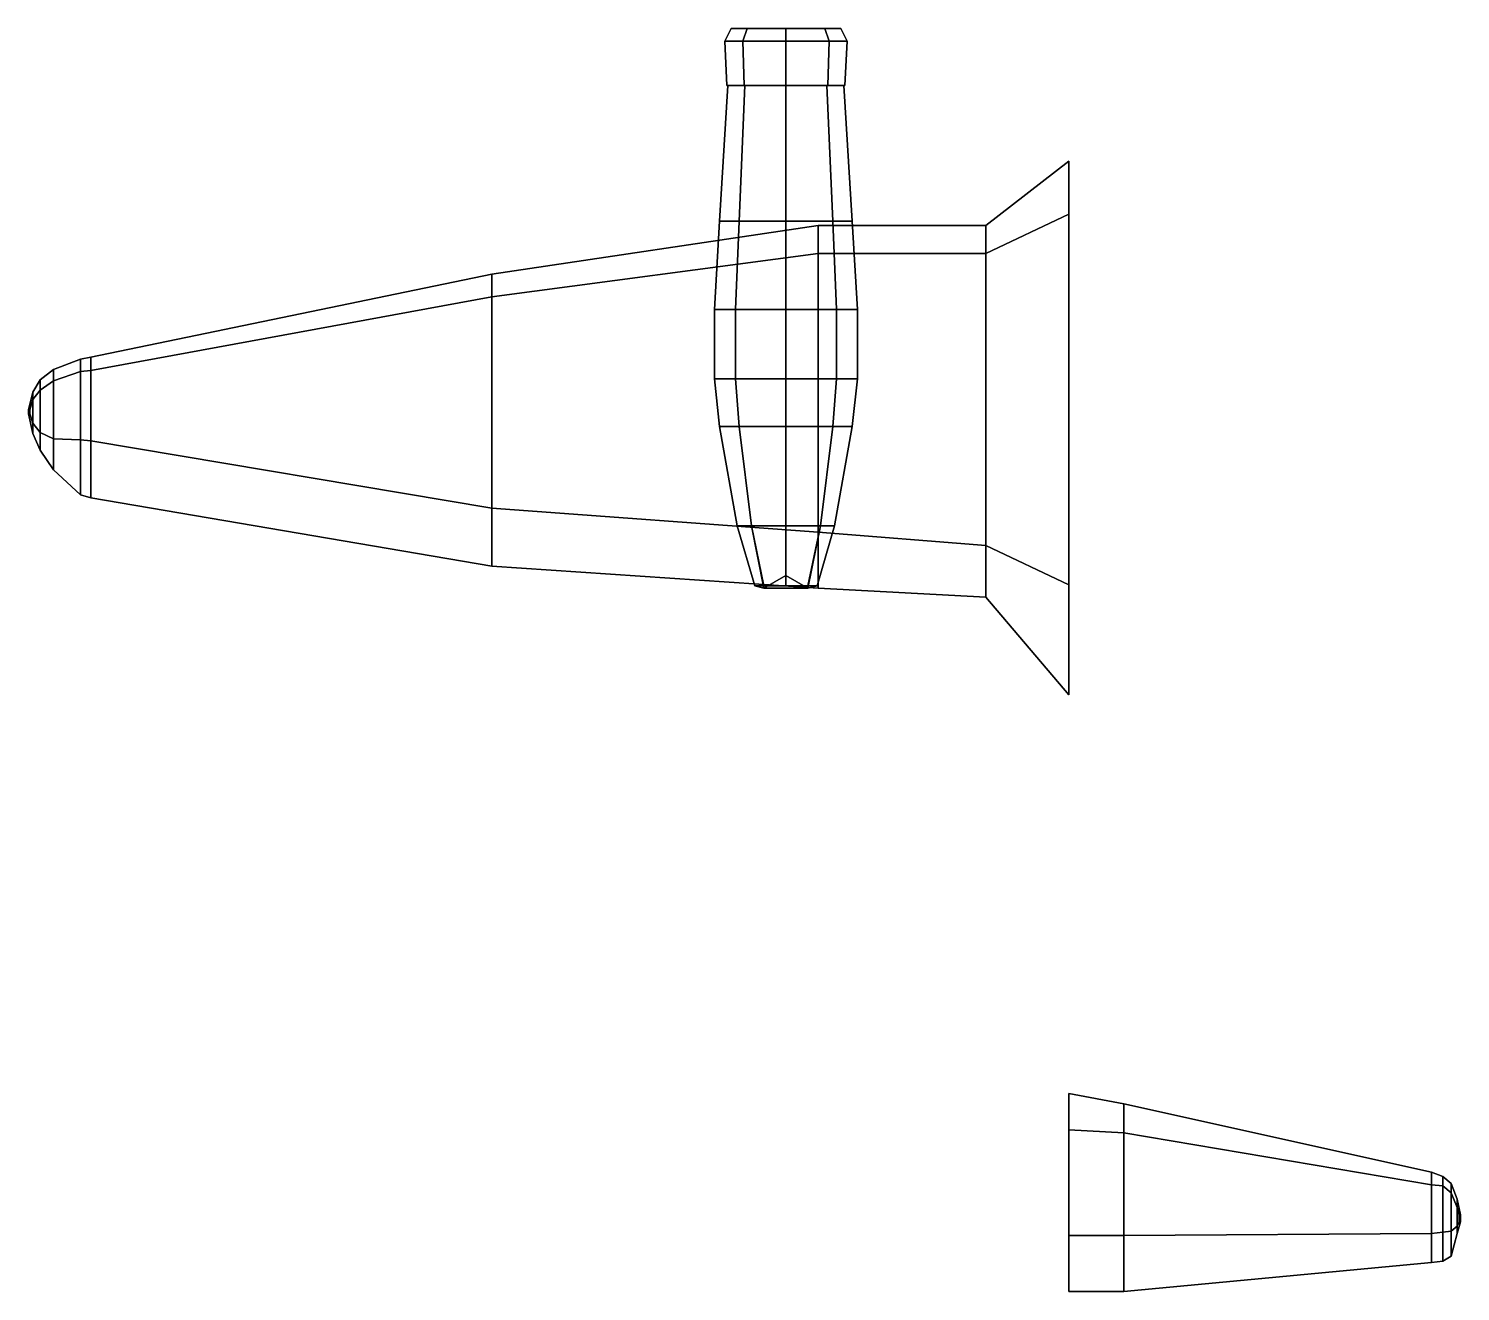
# Model space of a CAD drawing. Extents: x -10 to 3.8, y -5.9 to 6.3.
import ezdxf

# ---------------------------------------------------------------- set-up
doc = ezdxf.new("R2010")
doc.units = 0
doc.layers.add('WING2', color=5, linetype='CONTINUOUS')

msp = doc.modelspace()

# ---------------------------------------------------------------- linework, layer by layer
at = {"layer": 'WING2'}
for points in [[(-3.26, 6.32, -0.4), (-3.105, 6.32, -0.025), (-3.147, 6.2, 0.017), (-3.32, 6.2, -0.4)], [(-3.105, 6.32, -0.775), (-3.26, 6.32, -0.4), (-3.32, 6.2, -0.4), (-3.147, 6.2, -0.817)], [(-3.105, 6.32, -0.775), (-2.73, 6.32, -0.93), (-2.355, 6.32, -0.775), (-3.26, 6.32, -0.4)], [(-3.26, 6.32, -0.4), (-2.355, 6.32, -0.775), (-2.2, 6.32, -0.4), (-3.105, 6.32, -0.025)], [(-2.73, 6.32, -0.93), (-3.105, 6.32, -0.775), (-3.147, 6.2, -0.817), (-2.73, 6.2, -0.99)], [(-3.105, 6.32, -0.025), (-2.73, 6.32, 0.13), (-2.73, 6.2, 0.19), (-3.147, 6.2, 0.017)], [(-3.105, 6.32, -0.025), (-2.2, 6.32, -0.4), (-2.355, 6.32, -0.025), (-2.73, 6.32, 0.13)], [(-2.355, 6.32, -0.775), (-2.73, 6.32, -0.93), (-2.73, 6.2, -0.99), (-2.313, 6.2, -0.817)], [(-2.73, 6.32, 0.13), (-2.355, 6.32, -0.025), (-2.313, 6.2, 0.017), (-2.73, 6.2, 0.19)], [(-2.355, 6.32, -0.025), (-2.2, 6.32, -0.4), (-2.14, 6.2, -0.4), (-2.313, 6.2, 0.017)], [(-2.2, 6.32, -0.4), (-2.355, 6.32, -0.775), (-2.313, 6.2, -0.817), (-2.14, 6.2, -0.4)], [(-3.133, 5.77, 0.003), (-3.3, 5.77, -0.4), (-3.32, 6.2, -0.4), (-3.147, 6.2, 0.017)], [(-3.3, 5.77, -0.4), (-3.133, 5.77, -0.803), (-3.147, 6.2, -0.817), (-3.32, 6.2, -0.4)], [(-3.133, 5.77, -0.803), (-2.73, 5.77, -0.97), (-2.73, 6.2, -0.99), (-3.147, 6.2, -0.817)], [(-2.73, 5.77, 0.17), (-3.133, 5.77, 0.003), (-3.147, 6.2, 0.017), (-2.73, 6.2, 0.19)], [(-2.73, 5.77, -0.97), (-2.327, 5.77, -0.803), (-2.313, 6.2, -0.817), (-2.73, 6.2, -0.99)], [(-2.327, 5.77, 0.003), (-2.73, 5.77, 0.17), (-2.73, 6.2, 0.19), (-2.313, 6.2, 0.017)], [(-2.16, 5.77, -0.4), (-2.327, 5.77, 0.003), (-2.313, 6.2, 0.017), (-2.14, 6.2, -0.4)], [(-2.327, 5.77, -0.803), (-2.16, 5.77, -0.4), (-2.14, 6.2, -0.4), (-2.313, 6.2, -0.817)], [(-3.126, 5.77, -0.796), (-3.29, 5.77, -0.4), (-3.37, 4.46, -0.4), (-3.183, 4.46, -0.853)], [(-3.29, 5.77, -0.4), (-3.126, 5.77, -0.004), (-3.183, 4.46, 0.053), (-3.37, 4.46, -0.4)], [(-3.126, 5.77, -0.004), (-3.29, 5.77, -0.4), (-3.3, 5.77, -0.4), (-3.133, 5.77, 0.003)], [(-3.29, 5.77, -0.4), (-3.126, 5.77, -0.796), (-3.133, 5.77, -0.803), (-3.3, 5.77, -0.4)], [(-2.73, 5.77, -0.96), (-3.126, 5.77, -0.796), (-3.183, 4.46, -0.853), (-2.73, 4.46, -1.04)], [(-3.126, 5.77, -0.004), (-2.73, 5.77, 0.16), (-2.73, 4.46, 0.24), (-3.183, 4.46, 0.053)], [(-3.126, 5.77, -0.796), (-2.73, 5.77, -0.96), (-2.73, 5.77, -0.97), (-3.133, 5.77, -0.803)], [(-2.73, 5.77, 0.16), (-3.126, 5.77, -0.004), (-3.133, 5.77, 0.003), (-2.73, 5.77, 0.17)], [(-2.73, 5.77, -0.96), (-2.334, 5.77, -0.796), (-2.327, 5.77, -0.803), (-2.73, 5.77, -0.97)], [(-2.334, 5.77, -0.796), (-2.73, 5.77, -0.96), (-2.73, 4.46, -1.04), (-2.277, 4.46, -0.853)], [(-2.334, 5.77, -0.004), (-2.73, 5.77, 0.16), (-2.73, 5.77, 0.17), (-2.327, 5.77, 0.003)], [(-2.73, 5.77, 0.16), (-2.334, 5.77, -0.004), (-2.277, 4.46, 0.053), (-2.73, 4.46, 0.24)], [(-2.17, 5.77, -0.4), (-2.334, 5.77, -0.796), (-2.277, 4.46, -0.853), (-2.09, 4.46, -0.4)], [(-2.17, 5.77, -0.4), (-2.334, 5.77, -0.004), (-2.327, 5.77, 0.003), (-2.16, 5.77, -0.4)], [(-2.334, 5.77, -0.004), (-2.17, 5.77, -0.4), (-2.09, 4.46, -0.4), (-2.277, 4.46, 0.053)], [(-2.334, 5.77, -0.796), (-2.17, 5.77, -0.4), (-2.16, 5.77, -0.4), (-2.327, 5.77, -0.803)], [(0, 4.53, 0.26), (-0.8, 4.15, 0.08), (-0.8, 4.42, -0.19), (0, 5.04, -0.19)], [(0, 5.04, -0.19), (-0.8, 4.42, -0.19), (-0.8, 4.15, -0.43), (0, 4.53, -0.56)], [(-3.183, 4.46, -0.853), (-3.37, 4.46, -0.4), (-3.42, 3.61, -0.4), (-3.218, 3.61, -0.888)], [(-3.37, 4.46, -0.4), (-3.183, 4.46, 0.053), (-3.218, 3.61, 0.088), (-3.42, 3.61, -0.4)], [(-2.73, 4.46, -1.04), (-3.183, 4.46, -0.853), (-3.218, 3.61, -0.888), (-2.73, 3.61, -1.09)], [(-3.183, 4.46, 0.053), (-2.73, 4.46, 0.24), (-2.73, 3.61, 0.29), (-3.218, 3.61, 0.088)], [(-2.277, 4.46, -0.853), (-2.73, 4.46, -1.04), (-2.73, 3.61, -1.09), (-2.242, 3.61, -0.888)], [(-2.73, 4.46, 0.24), (-2.277, 4.46, 0.053), (-2.242, 3.61, 0.088), (-2.73, 3.61, 0.29)], [(-2.09, 4.46, -0.4), (-2.277, 4.46, -0.853), (-2.242, 3.61, -0.888), (-2.04, 3.61, -0.4)], [(-2.277, 4.46, 0.053), (-2.09, 4.46, -0.4), (-2.04, 3.61, -0.4), (-2.242, 3.61, 0.088)], [(-0.8, 4.15, -0.43), (-0.8, 1.33, -0.43), (0, 0.95, -0.56), (0, 4.53, -0.56)], [(0, 0.95, 0.26), (-0.8, 1.33, 0.08), (-0.8, 4.15, 0.08), (0, 4.53, 0.26)], [(-2.42, 4.42, -0.03), (-5.57, 3.95, 0.25), (-5.57, 3.73, 0.08), (-2.42, 4.15, -0.26)], [(-2.42, 4.15, 0.21), (-5.57, 3.73, 0.43), (-5.57, 3.95, 0.25), (-2.42, 4.42, -0.03)], [(-0.8, 4.15, 0.08), (-2.42, 4.15, 0.21), (-2.42, 4.42, -0.03), (-0.8, 4.42, -0.19)], [(-0.8, 4.42, -0.19), (-2.42, 4.42, -0.03), (-2.42, 4.15, -0.26), (-0.8, 4.15, -0.43)], [(-5.57, 3.73, 0.08), (-5.57, 1.69, 0.08), (-2.42, 1.46, -0.26), (-2.42, 4.15, -0.26)], [(-2.42, 1.46, 0.21), (-5.57, 1.69, 0.43), (-5.57, 3.73, 0.43), (-2.42, 4.15, 0.21)], [(-2.42, 4.15, -0.26), (-2.42, 1.46, -0.26), (-0.8, 1.33, -0.43), (-0.8, 4.15, -0.43)], [(-0.8, 1.33, 0.08), (-2.42, 1.46, 0.21), (-2.42, 4.15, 0.21), (-0.8, 4.15, 0.08)], [(-5.57, 3.73, 0.43), (-9.44, 3.02, 0.7), (-9.44, 3.15, 0.62), (-5.57, 3.95, 0.25)], [(-5.57, 3.95, 0.25), (-9.44, 3.15, 0.62), (-9.44, 3.02, 0.53), (-5.57, 3.73, 0.08)], [(-9.44, 3.02, 0.53), (-9.44, 2.34, 0.53), (-5.57, 1.69, 0.08), (-5.57, 3.73, 0.08)], [(-5.57, 1.69, 0.43), (-9.44, 2.34, 0.7), (-9.44, 3.02, 0.7), (-5.57, 3.73, 0.43)], [(-3.218, 3.61, -0.888), (-3.42, 3.61, -0.4), (-3.42, 2.94, -0.4), (-3.218, 2.94, -0.888)], [(-3.42, 3.61, -0.4), (-3.218, 3.61, 0.088), (-3.218, 2.94, 0.088), (-3.42, 2.94, -0.4)], [(-2.73, 3.61, -1.09), (-3.218, 3.61, -0.888), (-3.218, 2.94, -0.888), (-2.73, 2.94, -1.06)], [(-3.218, 3.61, 0.088), (-2.73, 3.61, 0.29), (-2.73, 2.94, 0.29), (-3.218, 2.94, 0.088)], [(-2.242, 3.61, -0.888), (-2.73, 3.61, -1.09), (-2.73, 2.94, -1.06), (-2.242, 2.94, -0.888)], [(-2.73, 3.61, 0.29), (-2.242, 3.61, 0.088), (-2.242, 2.94, 0.088), (-2.73, 2.94, 0.29)], [(-2.04, 3.61, -0.4), (-2.242, 3.61, -0.888), (-2.242, 2.94, -0.888), (-2.04, 2.94, -0.4)], [(-2.242, 3.61, 0.088), (-2.04, 3.61, -0.4), (-2.04, 2.94, -0.4), (-2.242, 2.94, 0.088)], [(-9.54, 3.13, 0.62), (-9.8, 3.03, 0.65), (-9.8, 2.92, 0.59), (-9.54, 3.01, 0.54)], [(-9.54, 3.01, 0.7), (-9.8, 2.92, 0.7), (-9.8, 3.03, 0.65), (-9.54, 3.13, 0.62)], [(-9.44, 3.15, 0.62), (-9.54, 3.13, 0.62), (-9.54, 3.01, 0.54), (-9.44, 3.02, 0.53)], [(-9.44, 3.02, 0.7), (-9.54, 3.01, 0.7), (-9.54, 3.13, 0.62), (-9.44, 3.15, 0.62)], [(-9.93, 2.93, 0.66), (-10, 2.81, 0.66), (-10, 2.74, 0.64), (-9.93, 2.83, 0.62)], [(-9.93, 2.83, 0.69), (-10, 2.74, 0.68), (-10, 2.81, 0.66), (-9.93, 2.93, 0.66)], [(-9.8, 3.03, 0.65), (-9.93, 2.93, 0.66), (-9.93, 2.83, 0.62), (-9.8, 2.92, 0.59)], [(-9.8, 2.92, 0.7), (-9.93, 2.83, 0.69), (-9.93, 2.93, 0.66), (-9.8, 3.03, 0.65)], [(-9.8, 2.36, 0.7), (-9.93, 2.42, 0.69), (-9.93, 2.83, 0.69), (-9.8, 2.92, 0.7)], [(-9.93, 2.83, 0.62), (-9.93, 2.42, 0.62), (-9.8, 2.36, 0.59), (-9.8, 2.92, 0.59)], [(-9.54, 2.35, 0.7), (-9.8, 2.36, 0.7), (-9.8, 2.92, 0.7), (-9.54, 3.01, 0.7)], [(-9.8, 2.92, 0.59), (-9.8, 2.36, 0.59), (-9.54, 2.35, 0.54), (-9.54, 3.01, 0.54)], [(-9.44, 2.34, 0.7), (-9.54, 2.35, 0.7), (-9.54, 3.01, 0.7), (-9.44, 3.02, 0.7)], [(-9.54, 3.01, 0.54), (-9.54, 2.35, 0.54), (-9.44, 2.34, 0.53), (-9.44, 3.02, 0.53)], [(-3.37, 2.48, -0.4), (-3.183, 2.48, -0.8), (-3.218, 2.94, -0.888), (-3.42, 2.94, -0.4)], [(-3.183, 2.48, 0.053), (-3.37, 2.48, -0.4), (-3.42, 2.94, -0.4), (-3.218, 2.94, 0.088)], [(-3.183, 2.48, -0.8), (-2.73, 2.48, -0.97), (-2.73, 2.94, -1.06), (-3.218, 2.94, -0.888)], [(-2.73, 2.48, 0.24), (-3.183, 2.48, 0.053), (-3.218, 2.94, 0.088), (-2.73, 2.94, 0.29)], [(-2.73, 2.48, -0.97), (-2.277, 2.48, -0.8), (-2.242, 2.94, -0.888), (-2.73, 2.94, -1.06)], [(-2.277, 2.48, 0.053), (-2.73, 2.48, 0.24), (-2.73, 2.94, 0.29), (-2.242, 2.94, 0.088)], [(-2.277, 2.48, -0.8), (-2.09, 2.48, -0.4), (-2.04, 2.94, -0.4), (-2.242, 2.94, -0.888)], [(-2.09, 2.48, -0.4), (-2.277, 2.48, 0.053), (-2.242, 2.94, 0.088), (-2.04, 2.94, -0.4)], [(-10, 2.81, 0.66), (-10.04, 2.64, 0.66), (-10.03, 2.64, 0.65), (-10, 2.74, 0.64)], [(-10, 2.74, 0.68), (-10.03, 2.64, 0.67), (-10.04, 2.64, 0.66), (-10, 2.81, 0.66)], [(-9.93, 2.42, 0.69), (-10, 2.51, 0.68), (-10, 2.74, 0.68), (-9.93, 2.83, 0.69)], [(-10, 2.74, 0.64), (-10, 2.51, 0.64), (-9.93, 2.42, 0.62), (-9.93, 2.83, 0.62)], [(-10.04, 2.64, 0.66), (-10.04, 2.6, 0.66), (-10.03, 2.6, 0.65), (-10.03, 2.64, 0.65)], [(-10.03, 2.64, 0.67), (-10.03, 2.6, 0.67), (-10.04, 2.6, 0.66), (-10.04, 2.64, 0.66)], [(-10, 2.51, 0.68), (-10.03, 2.6, 0.67), (-10.03, 2.64, 0.67), (-10, 2.74, 0.68)], [(-10.03, 2.64, 0.65), (-10.03, 2.6, 0.65), (-10, 2.51, 0.64), (-10, 2.74, 0.64)], [(-10, 2.51, 0.64), (-10.03, 2.6, 0.65), (-10.04, 2.6, 0.66), (-10, 2.41, 0.66)], [(-10, 2.41, 0.66), (-10.04, 2.6, 0.66), (-10.03, 2.6, 0.67), (-10, 2.51, 0.68)], [(-9.93, 2.42, 0.62), (-10, 2.51, 0.64), (-10, 2.41, 0.66), (-9.93, 2.25, 0.66)], [(-9.93, 2.25, 0.66), (-10, 2.41, 0.66), (-10, 2.51, 0.68), (-9.93, 2.42, 0.69)], [(-9.8, 2.36, 0.59), (-9.93, 2.42, 0.62), (-9.93, 2.25, 0.66), (-9.8, 2.06, 0.65)], [(-9.8, 2.06, 0.65), (-9.93, 2.25, 0.66), (-9.93, 2.42, 0.69), (-9.8, 2.36, 0.7)], [(-9.54, 2.35, 0.54), (-9.8, 2.36, 0.59), (-9.8, 2.06, 0.65), (-9.54, 1.82, 0.62)], [(-9.54, 1.82, 0.62), (-9.8, 2.06, 0.65), (-9.8, 2.36, 0.7), (-9.54, 2.35, 0.7)], [(-9.44, 2.34, 0.53), (-9.54, 2.35, 0.54), (-9.54, 1.82, 0.62), (-9.44, 1.79, 0.62)], [(-9.44, 1.79, 0.62), (-9.54, 1.82, 0.62), (-9.54, 2.35, 0.7), (-9.44, 2.34, 0.7)], [(-3.37, 2.48, -0.4), (-3.183, 2.48, 0.053), (-3.062, 1.52, -0.068), (-3.2, 1.52, -0.27)], [(-3.183, 2.48, -0.8), (-3.37, 2.48, -0.4), (-3.2, 1.52, -0.27), (-3.062, 1.52, -0.4)], [(-2.73, 2.48, -0.97), (-3.183, 2.48, -0.8), (-3.062, 1.52, -0.4), (-2.73, 1.52, -0.53)], [(-3.183, 2.48, 0.053), (-2.73, 2.48, 0.24), (-2.73, 1.52, 0.07), (-3.062, 1.52, -0.068)], [(-2.277, 2.48, -0.8), (-2.73, 2.48, -0.97), (-2.73, 1.52, -0.53), (-2.398, 1.52, -0.4)], [(-2.73, 2.48, 0.24), (-2.277, 2.48, 0.053), (-2.398, 1.52, -0.068), (-2.73, 1.52, 0.07)], [(-2.277, 2.48, 0.053), (-2.09, 2.48, -0.4), (-2.26, 1.52, -0.27), (-2.398, 1.52, -0.068)], [(-2.09, 2.48, -0.4), (-2.277, 2.48, -0.8), (-2.398, 1.52, -0.4), (-2.26, 1.52, -0.27)], [(-5.57, 1.13, 0.25), (-9.44, 1.79, 0.62), (-9.44, 2.34, 0.7), (-5.57, 1.69, 0.43)], [(-5.57, 1.69, 0.08), (-9.44, 2.34, 0.53), (-9.44, 1.79, 0.62), (-5.57, 1.13, 0.25)], [(-2.42, 1.46, -0.26), (-5.57, 1.69, 0.08), (-5.57, 1.13, 0.25), (-2.42, 0.92, -0.03)], [(-2.42, 0.92, -0.03), (-5.57, 1.13, 0.25), (-5.57, 1.69, 0.43), (-2.42, 1.46, 0.21)], [(-3.2, 1.52, -0.27), (-3.062, 1.52, -0.068), (-2.942, 0.94, -0.02), (-3.03, 0.94, -0.02)], [(-3.062, 1.52, -0.4), (-3.2, 1.52, -0.27), (-3.03, 0.94, -0.02), (-2.942, 0.92, -0.05)], [(-3.062, 1.52, -0.068), (-2.73, 1.52, 0.07), (-2.73, 0.94, -0.02), (-2.942, 0.94, -0.02)], [(-2.73, 1.52, -0.53), (-3.062, 1.52, -0.4), (-2.942, 0.92, -0.05), (-2.73, 1.04, -0.2)], [(-2.398, 1.52, -0.4), (-2.73, 1.52, -0.53), (-2.73, 1.04, -0.2), (-2.518, 0.92, -0.05)], [(-2.73, 1.52, 0.07), (-2.398, 1.52, -0.068), (-2.518, 0.94, -0.02), (-2.73, 0.94, -0.02)], [(-2.26, 1.52, -0.27), (-2.398, 1.52, -0.4), (-2.518, 0.92, -0.05), (-2.43, 0.94, -0.02)], [(-2.398, 1.52, -0.068), (-2.26, 1.52, -0.27), (-2.43, 0.94, -0.02), (-2.518, 0.94, -0.02)], [(-0.8, 0.83, -0.19), (-2.42, 0.92, -0.03), (-2.42, 1.46, 0.21), (-0.8, 1.33, 0.08)], [(-0.8, 1.33, -0.43), (-2.42, 1.46, -0.26), (-2.42, 0.92, -0.03), (-0.8, 0.83, -0.19)], [(0, -0.11, -0.19), (-0.8, 0.83, -0.19), (-0.8, 1.33, 0.08), (0, 0.95, 0.26)], [(0, 0.95, -0.56), (-0.8, 1.33, -0.43), (-0.8, 0.83, -0.19), (0, -0.11, -0.19)], [(-2.942, 0.92, -0.05), (-2.518, 0.92, -0.05), (-2.73, 1.04, -0.2)], [(-3.03, 0.94, -0.02), (-2.43, 0.94, -0.02), (-2.518, 0.92, -0.05), (-2.942, 0.92, -0.05)], [(0.53, -4.34, 0.37), (0, -4.31, 0.37), (0, -3.96, 0.26), (0.53, -4.06, 0.26)], [(0.53, -4.06, 0.26), (0, -3.96, 0.26), (0, -4.31, 0.15), (0.53, -4.34, 0.15)], [(3.5, -4.84, 0.31), (0.53, -4.34, 0.37), (0.53, -4.06, 0.26), (3.5, -4.72, 0.26)], [(3.5, -4.72, 0.26), (0.53, -4.06, 0.26), (0.53, -4.34, 0.15), (3.5, -4.84, 0.22)], [(0, -4.31, 0.15), (0, -5.33, 0.15), (0.53, -5.33, 0.15), (0.53, -4.34, 0.15)], [(0.53, -5.33, 0.37), (0, -5.33, 0.37), (0, -4.31, 0.37), (0.53, -4.34, 0.37)], [(3.5, -5.31, 0.31), (0.53, -5.33, 0.37), (0.53, -4.34, 0.37), (3.5, -4.84, 0.31)], [(0.53, -4.34, 0.15), (0.53, -5.33, 0.15), (3.5, -5.31, 0.22), (3.5, -4.84, 0.22)], [(3.61, -4.85, 0.3), (3.5, -4.84, 0.31), (3.5, -4.72, 0.26), (3.61, -4.76, 0.26)], [(3.61, -4.76, 0.26), (3.5, -4.72, 0.26), (3.5, -4.84, 0.22), (3.61, -4.85, 0.23)], [(3.69, -4.92, 0.3), (3.61, -4.85, 0.3), (3.61, -4.76, 0.26), (3.69, -4.83, 0.26)], [(3.69, -4.83, 0.26), (3.61, -4.76, 0.26), (3.61, -4.85, 0.23), (3.69, -4.92, 0.23)], [(3.75, -5.06, 0.29), (3.69, -4.92, 0.3), (3.69, -4.83, 0.26), (3.75, -4.98, 0.26)], [(3.75, -4.98, 0.26), (3.69, -4.83, 0.26), (3.69, -4.92, 0.23), (3.75, -5.06, 0.24)], [(3.61, -5.3, 0.3), (3.5, -5.31, 0.31), (3.5, -4.84, 0.31), (3.61, -4.85, 0.3)], [(3.5, -4.84, 0.22), (3.5, -5.31, 0.22), (3.61, -5.3, 0.23), (3.61, -4.85, 0.23)], [(3.69, -5.29, 0.3), (3.61, -5.3, 0.3), (3.61, -4.85, 0.3), (3.69, -4.92, 0.3)], [(3.61, -4.85, 0.23), (3.61, -5.3, 0.23), (3.69, -5.29, 0.23), (3.69, -4.92, 0.23)], [(3.75, -5.24, 0.29), (3.69, -5.29, 0.3), (3.69, -4.92, 0.3), (3.75, -5.06, 0.29)], [(3.69, -4.92, 0.23), (3.69, -5.29, 0.23), (3.75, -5.24, 0.24), (3.75, -5.06, 0.24)], [(3.78, -5.2, 0.26), (3.75, -5.31, 0.26), (3.75, -4.98, 0.26), (3.78, -5.13, 0.26)], [(3.78, -5.13, 0.26), (3.75, -4.98, 0.26), (3.75, -5.06, 0.24), (3.77, -5.13, 0.25)], [(3.75, -4.98, 0.26), (3.75, -5.31, 0.26), (3.75, -5.24, 0.24), (3.75, -5.06, 0.24)], [(3.75, -5.06, 0.24), (3.75, -5.24, 0.24), (3.75, -5.31, 0.26), (3.75, -4.98, 0.26)], [(3.75, -4.98, 0.26), (3.75, -5.31, 0.26), (3.78, -5.2, 0.26), (3.78, -5.13, 0.26)], [(3.75, -5.06, 0.29), (3.75, -5.24, 0.29), (3.75, -5.31, 0.26), (3.75, -4.98, 0.26)], [(3.77, -5.13, 0.28), (3.75, -5.06, 0.29), (3.75, -4.98, 0.26), (3.78, -5.13, 0.26)], [(3.75, -4.98, 0.26), (3.75, -5.31, 0.26), (3.75, -5.24, 0.29), (3.75, -5.06, 0.29)], [(3.77, -5.2, 0.28), (3.75, -5.24, 0.29), (3.75, -5.06, 0.29), (3.77, -5.13, 0.28)], [(3.75, -5.06, 0.24), (3.75, -5.24, 0.24), (3.77, -5.2, 0.25), (3.77, -5.13, 0.25)], [(3.75, -5.31, 0.26), (3.69, -5.53, 0.26), (3.69, -5.29, 0.3), (3.75, -5.24, 0.29)], [(3.75, -5.24, 0.24), (3.69, -5.29, 0.23), (3.69, -5.53, 0.26), (3.75, -5.31, 0.26)], [(3.77, -5.2, 0.25), (3.75, -5.24, 0.24), (3.75, -5.31, 0.26), (3.78, -5.2, 0.26)], [(3.78, -5.2, 0.26), (3.75, -5.31, 0.26), (3.75, -5.24, 0.29), (3.77, -5.2, 0.28)], [(3.77, -5.13, 0.25), (3.77, -5.2, 0.25), (3.78, -5.2, 0.26), (3.78, -5.13, 0.26)], [(3.78, -5.13, 0.26), (3.78, -5.2, 0.26), (3.77, -5.2, 0.28), (3.77, -5.13, 0.28)], [(0.53, -5.87, 0.26), (0, -5.87, 0.26), (0, -5.33, 0.37), (0.53, -5.33, 0.37)], [(0.53, -5.33, 0.15), (0, -5.33, 0.15), (0, -5.87, 0.26), (0.53, -5.87, 0.26)], [(3.5, -5.59, 0.26), (0.53, -5.87, 0.26), (0.53, -5.33, 0.37), (3.5, -5.31, 0.31)], [(3.5, -5.31, 0.22), (0.53, -5.33, 0.15), (0.53, -5.87, 0.26), (3.5, -5.59, 0.26)], [(3.61, -5.58, 0.26), (3.5, -5.59, 0.26), (3.5, -5.31, 0.31), (3.61, -5.3, 0.3)], [(3.61, -5.3, 0.23), (3.5, -5.31, 0.22), (3.5, -5.59, 0.26), (3.61, -5.58, 0.26)], [(3.69, -5.53, 0.26), (3.61, -5.58, 0.26), (3.61, -5.3, 0.3), (3.69, -5.29, 0.3)], [(3.69, -5.29, 0.23), (3.61, -5.3, 0.23), (3.61, -5.58, 0.26), (3.69, -5.53, 0.26)]]:
    msp.add_3dface(points, dxfattribs=at)

doc.saveas('drawing.dxf')
